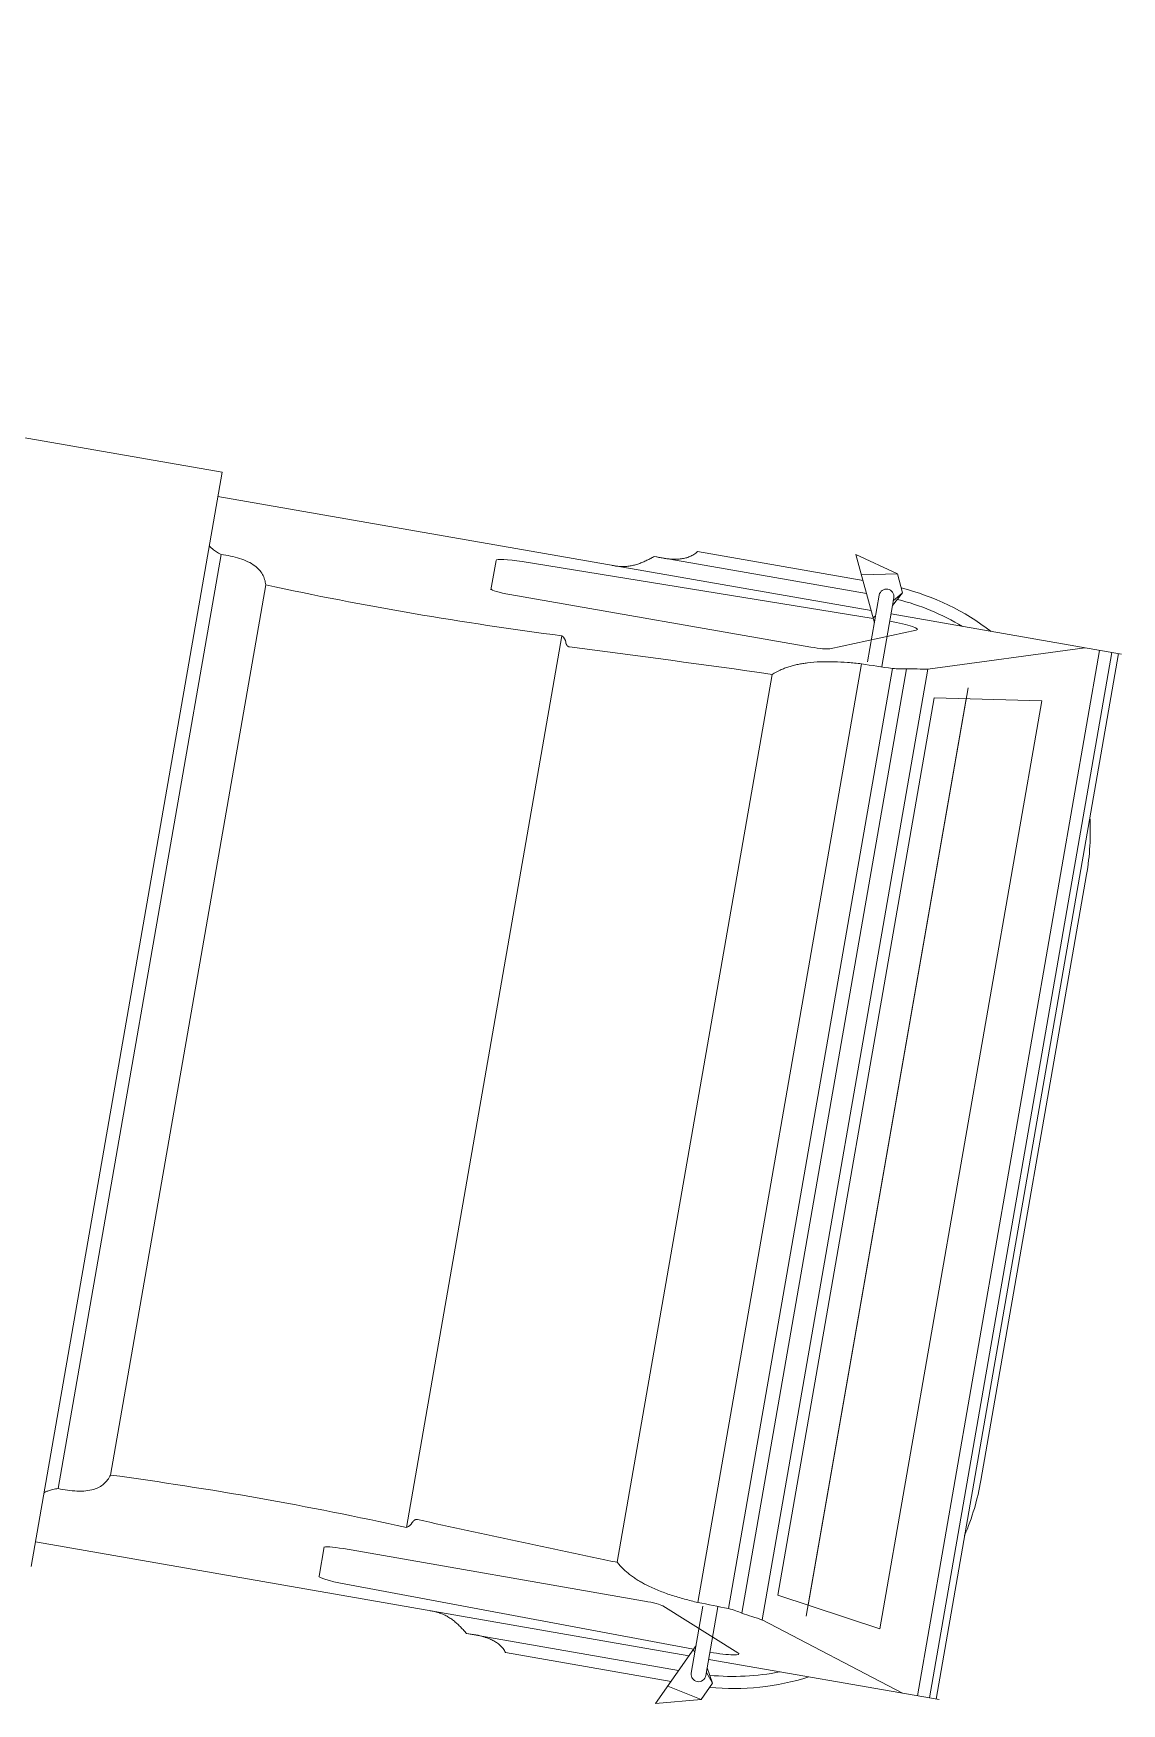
# Model space of a CAD drawing. Extents: x 274235 to 276654, y 142848 to 144425.
# Drawn here: x 275940.211 to 275942.405, y 143104.504 to 143107.872 of the extents above; entities that cross this region are included whole.
import ezdxf

# ---------------------------------------------------------------- set-up
doc = ezdxf.new("R2010")
doc.units = 0
doc.header["$LTSCALE"] = 1.5
doc.layers.get('0').update_dxf_attribs({"linetype": 'CONTINUOUS', "lineweight": 0})
doc.layers.add('_ACM-A-SITE-PAKG', color=1, linetype='CONTINUOUS', lineweight=5)

# ---------------------------------------------------------------- blocks, each defined once
blk = doc.blocks.new('acm_Parking_Truck - Lite Truck 轻型货车-1440549-B1_Working')
at = {"layer": '_ACM-A-SITE-PAKG'}
for p, q in [((1120, 7000), (1120, 1850.1)), ((-1120, 1850.1), (1120, 1850.1)), ((-1070, 1850.1), (-1070, 512.7)), ((955.9, 1823.5), (-955.9, 1823.5)), ((-955.9, 1823.5), (955.9, 1823.5)), ((1070, 1850.1), (1070, 512.7)), ((911, 1724.2), (-911, 1724.2)), ((-911, 1724.2), (911, 1724.2)), ((-979.4, 1275.1), (-1039.4, 1275.1)), ((979.4, 1275.1), (1039.4, 1275.1)), ((-1055, 505.7), (-1046.3, 1222.6)), ((-976.4, 1236.1), (-976.4, 619.5)), ((976.4, 1236.1), (976.4, 619.5)), ((1055, 505.7), (1046.3, 1222.6)), ((912.5, 1118.1), (-912.5, 1118.1)), ((-912.5, 1118.1), (912.5, 1118.1)), ((-1102.5, 962), (-1102.5, 527.9)), ((1102.5, 962), (1102.5, 527.9)), ((-1126.8, 539.2), (-1126.8, 877.9)), ((1126.8, 539.2), (1126.8, 877.9)), ((908.8, 687.4), (-908.8, 687.4)), ((-908.8, 687.4), (908.8, 687.4)), ((-979.8, 581.6), (-1046.5, 416.2)), ((979.8, 581.6), (1046.5, 416.2)), ((-1176.2, 562.2), (-1152, 473.1)), ((-1176.2, 562.2), (-1046.9, 502)), ((-1137.6, 544.2), (-1152, 473.1)), ((1176.2, 562.2), (1046.9, 502)), ((1137.6, 544.2), (1152, 473.1)), ((1176.2, 562.2), (1152, 473.1)), ((-1061.1, 502), (-1056, 506.2)), ((960.7, 513.2), (-960.7, 513.2)), ((-960.7, 513.2), (960.7, 513.2)), ((1061.1, 502), (1056, 506.2)), ((-1115.7, 456.2), (-1152, 473.1)), ((-1115.7, 456.2), (-1096.9, 472)), ((-1115.7, 456.2), (-1087.3, 472)), ((-966.6, 502), (-1103.5, 502)), ((-962.2, 472), (-1103, 472)), ((-1070, 472), (-1070, 0)), ((962.2, 472), (1103, 472)), ((966.6, 502), (1103.5, 502)), ((1070, 472), (1070, 0)), ((1115.7, 456.2), (1087.3, 472)), ((1115.7, 456.2), (1096.9, 472)), ((1115.7, 456.2), (1152, 473.1)), ((962.2, 450.4), (-962.2, 450.4)), ((-962.2, 450.4), (962.2, 450.4)), ((966.6, 422.1), (-966.6, 422.1)), ((-966.6, 422.1), (966.6, 422.1)), ((-1070, 75), (-973.2, 379.4)), ((973.2, 379.4), (-973.2, 379.4)), ((-973.2, 379.4), (973.2, 379.4)), ((1070, 75), (973.2, 379.4)), ((-918.5, 356.9), (-950, 142.3)), ((918.5, 356.9), (-918.5, 356.9)), ((-918.5, 356.9), (918.5, 356.9)), ((918.5, 356.9), (950, 142.3)), ((-950, 293.2), (927.8, 293.2)), ((950, 293.2), (-927.8, 293.2)), ((-950, 142.3), (950, 142.3)), ((950, 142.3), (-950, 142.3)), ((1070, 44.9), (-1070, 44.9)), ((-1070, 44.9), (1070, 44.9)), ((1070, 20.2), (-1070, 20.2)), ((-1070, 20.2), (1070, 20.2)), ((1070, 6.5), (-1070, 6.5)), ((-1070, 6.5), (1070, 6.5)), ((620, -6.8), (-620, -6.8)), ((-620, -6.8), (620, -6.8))]:
    blk.add_line(p, q, dxfattribs=at)
for centre, radius, start, end in [((-1103, 487), 15, 91.9271, 180), ((-1103, 487), 15, 180, 270), ((1103, 487), 15, 270, 360), ((1103, 487), 15, 0, 88.0729), ((-620, 500), 506.8, 184.4511, 207.3785), ((-620, 500), 482.5, 184.2444, 201.1466), ((620, 500), 482.5, 338.8534, 355.7556), ((620, 500), 506.8, 332.6215, 355.5489), ((-620, 500), 506.8, 256.8452, 270), ((620, 500), 506.8, 270, 283.1548)]:
    blk.add_arc(centre, radius, start, end, dxfattribs=at)
for centre, major_axis, ratio, start_param, end_param in [((-1039.5, 1214.9), (0, 60.3), 0.114908, 6.280054, 7.725043), ((-981.1, 1235), (0, 40.1), 0.114908, 4.739408, 6.286853), ((981.1, 1235), (0, 40.1), 0.114908, 6.279518, 7.826963), ((1039.5, 1214.9), (0, 60.3), 0.114908, 4.841327, 6.286317), ((-894.5, 1133.3), (5.7, 25.1), 0.810099, 2.392724, 3.101361), ((894.5, 1133.3), (-5.7, 25.1), 0.810099, 3.181824, 3.890462), ((24037.5, -314.8), (-1261.9, 26362.1), 0.945589, 1.471959, 1.487577), ((-24037.5, -314.8), (1261.9, 26362.1), 0.945589, 4.795608, 4.811227), ((-981, 620.2), (0, 40), 0.114908, 3.416365, 4.694635), ((981, 620.2), (0, 40), 0.114908, 1.58855, 2.86682), ((-1442.6, 613.2), (7.3, 1782.3), 0.271011, 4.622024, 4.657369), ((1442.6, 613.2), (-7.3, 1782.3), 0.271011, 1.625816, 1.661161), ((-1048.5, 474.1), (0, 60.3), 0.114908, 1.606761, 3.423616), ((1048.5, 474.1), (0, 60.3), 0.114908, 2.85957, 4.676424), ((-972.4, 465.7), (3, 61.2), 0.183869, 3.927608, 4.468376), ((972.4, 465.7), (-3, 61.2), 0.183869, 1.814809, 2.355577), ((-912.1, 517), (53, 164.1), 0.167996, 2.240427, 2.405551), ((912.1, 517), (-53, 164.1), 0.167996, 3.877634, 4.042758), ((-984, 534.8), (0, 181.5), 0.114908, 3.683791, 3.885522), ((984, 534.8), (0, 181.5), 0.114908, 2.397663, 2.599394)]:
    blk.add_ellipse(centre, major_axis=major_axis, ratio=ratio, start_param=start_param, end_param=end_param, dxfattribs=at)
for points, knots in [([(-955.9, 1823.5), (-957.2, 1827.3), (-959.1, 1832.5), (-961.8, 1838.3), (-963.7, 1842), (-965.4, 1845.1), (-967.6, 1848.4), (-968.8, 1849.7), (-969.5, 1850.1)], [0, 0, 0, 0, 0.25, 0.375, 0.5, 0.625, 0.75, 1, 1, 1, 1]), ([(-911, 1724.2), (-914.7, 1725.3), (-921.8, 1728.1), (-931.2, 1734.1), (-939.2, 1742.1), (-946, 1753.1), (-951.4, 1767.4), (-954.9, 1785.1), (-956.4, 1804.2), (-956.3, 1817.1), (-955.9, 1823.5)], [0, 0, 0, 0, 0.111111, 0.222222, 0.333333, 0.444444, 0.583333, 0.722222, 0.861111, 1, 1, 1, 1]), ([(911, 1724.2), (914.7, 1725.3), (921.8, 1728.1), (931.2, 1734.1), (939.2, 1742.1), (946, 1753.1), (951.4, 1767.4), (954.9, 1785.1), (956.4, 1804.2), (956.3, 1817.1), (955.9, 1823.5)], [0, 0, 0, 0, 0.111111, 0.222222, 0.333333, 0.444444, 0.583333, 0.722222, 0.861111, 1, 1, 1, 1]), ([(955.9, 1823.5), (957.2, 1827.3), (959.1, 1832.5), (961.8, 1838.3), (963.7, 1842), (965.4, 1845.1), (967.6, 1848.4), (968.8, 1849.7), (969.5, 1850.1)], [0, 0, 0, 0, 0.25, 0.375, 0.5, 0.625, 0.75, 1, 1, 1, 1]), ([(-893.1, 1099.1), (-893.1, 1099.6), (-893.1, 1100.4), (-893.3, 1101.2), (-893.4, 1101.6), (-893.6, 1102.1), (-893.8, 1102.6), (-894.1, 1103.2), (-894.4, 1103.7), (-894.7, 1104), (-894.9, 1104.3), (-895.1, 1104.6), (-895.4, 1104.9), (-895.8, 1105.3), (-896.3, 1105.7), (-896.8, 1106.1), (-897.2, 1106.5), (-897.8, 1106.8), (-898.3, 1107.2), (-899, 1107.6), (-899.9, 1108), (-900.6, 1108.3), (-901, 1108.4)], [0, 0, 0, 0, 0.1, 0.15, 0.175, 0.2, 0.25, 0.3, 0.35, 0.375, 0.4, 0.425, 0.45, 0.5, 0.55, 0.6, 0.65, 0.7, 0.75, 0.8, 0.9, 1, 1, 1, 1]), ([(893.1, 1099.1), (893.1, 1099.6), (893.1, 1100.4), (893.3, 1101.2), (893.4, 1101.6), (893.6, 1102.1), (893.8, 1102.6), (894.1, 1103.2), (894.4, 1103.7), (894.7, 1104), (894.9, 1104.3), (895.1, 1104.6), (895.4, 1104.9), (895.8, 1105.3), (896.3, 1105.7), (896.8, 1106.1), (897.2, 1106.5), (897.8, 1106.8), (898.3, 1107.2), (899, 1107.6), (899.9, 1108), (900.6, 1108.3), (901, 1108.4)], [0, 0, 0, 0, 0.1, 0.15, 0.175, 0.2, 0.25, 0.3, 0.35, 0.375, 0.4, 0.425, 0.45, 0.5, 0.55, 0.6, 0.65, 0.7, 0.75, 0.8, 0.9, 1, 1, 1, 1]), ([(-1126.8, 877.9), (-1124.2, 879.9), (-1120.8, 883.1), (-1116.9, 887.7), (-1114.3, 891.3), (-1112.1, 895.1), (-1110.1, 899.1), (-1108.4, 903.3), (-1107, 907.5), (-1105.7, 911.8), (-1104.7, 916.1), (-1103.8, 920.6), (-1102.9, 926.5), (-1102.2, 934), (-1101.7, 946.3), (-1102, 955.7), (-1102.5, 962)], [0, 0, 0, 0, 0.1, 0.15, 0.2, 0.25, 0.3, 0.35, 0.4, 0.45, 0.5, 0.55, 0.6, 0.7, 0.8, 1, 1, 1, 1]), ([(1126.8, 877.9), (1124.2, 879.9), (1120.8, 883.1), (1116.9, 887.7), (1114.3, 891.3), (1112.1, 895.1), (1110.1, 899.1), (1108.4, 903.3), (1107, 907.5), (1105.7, 911.8), (1104.7, 916.1), (1103.8, 920.6), (1102.9, 926.5), (1102.2, 934), (1101.7, 946.3), (1102, 955.7), (1102.5, 962)], [0, 0, 0, 0, 0.1, 0.15, 0.2, 0.25, 0.3, 0.35, 0.4, 0.45, 0.5, 0.55, 0.6, 0.7, 0.8, 1, 1, 1, 1]), ([(-960.7, 513.2), (-960.2, 522.7), (-958.7, 541.4), (-955.5, 568.9), (-950.8, 595.6), (-945.7, 615.8), (-941, 630.2), (-938.2, 637.7), (-935.8, 643.6), (-933.3, 649.4), (-929.8, 656.5), (-925.3, 664.8), (-918.6, 675.3), (-912.9, 682.7), (-908.8, 687.4)], [0, 0, 0, 0, 0.142857, 0.285714, 0.428571, 0.571429, 0.625, 0.678571, 0.705357, 0.732143, 0.785714, 0.839286, 0.892857, 1, 1, 1, 1]), ([(960.7, 513.2), (960.2, 522.7), (958.7, 541.4), (955.5, 568.9), (950.8, 595.6), (945.7, 615.8), (941, 630.2), (938.2, 637.7), (935.8, 643.6), (933.3, 649.4), (929.8, 656.5), (925.3, 664.8), (918.6, 675.3), (912.9, 682.7), (908.8, 687.4)], [0, 0, 0, 0, 0.142857, 0.285714, 0.428571, 0.571429, 0.625, 0.678571, 0.705357, 0.732143, 0.785714, 0.839286, 0.892857, 1, 1, 1, 1])]:
    blk.add_open_spline(points, degree=3, knots=knots, dxfattribs=at)
for points in [[(-912.5, 1118.1), (-908.4, 1219), (-903.4, 1421.1), (-907.2, 1623.2), (-911, 1724.2)], [(-912.5, 1118.1), (-908.4, 1219), (-903.4, 1421.1), (-907.2, 1623.2), (-911, 1724.2)], [(912.5, 1118.1), (908.4, 1219), (903.4, 1421.1), (907.2, 1623.2), (911, 1724.2)], [(912.5, 1118.1), (908.4, 1219), (903.4, 1421.1), (907.2, 1623.2), (911, 1724.2)], [(-1102.5, 962), (-1100.7, 964.2), (-1097.2, 968.6), (-1092, 975.5), (-1087, 982.8), (-1082.4, 990.4), (-1078.3, 998.4), (-1074.8, 1006.8), (-1072.2, 1015.5), (-1070.5, 1024.4), (-1069.8, 1033.5), (-1069.8, 1039.5), (-1070, 1042.5)], [(1102.5, 962), (1100.7, 964.2), (1097.2, 968.6), (1092, 975.5), (1087, 982.8), (1082.4, 990.4), (1078.3, 998.4), (1074.8, 1006.8), (1072.2, 1015.5), (1070.5, 1024.4), (1069.8, 1033.5), (1069.8, 1039.5), (1070, 1042.5)]]:
    blk.add_open_spline(points, degree=3, dxfattribs=at)
blk = doc.blocks.new('BASEMENT20250512')
at = {"layer": '_ACM-A-SITE-PAKG', "rotation": 89.99999999999746}
blk.add_blockref('acm_Parking_Truck - Lite Truck 轻型货车-1440549-B1_Working', (697404.1245, 648804.5656), dxfattribs=at)

msp = doc.modelspace()

# ---------------------------------------------------------------- block references
at = {"xscale": 0.0009999999999999994, "yscale": 0.001, "zscale": 0.001, "rotation": 350.1075696352769}
msp.add_blockref('BASEMENT20250512', (275143.7222, 142586.2208), dxfattribs=at)

doc.saveas('drawing.dxf')
